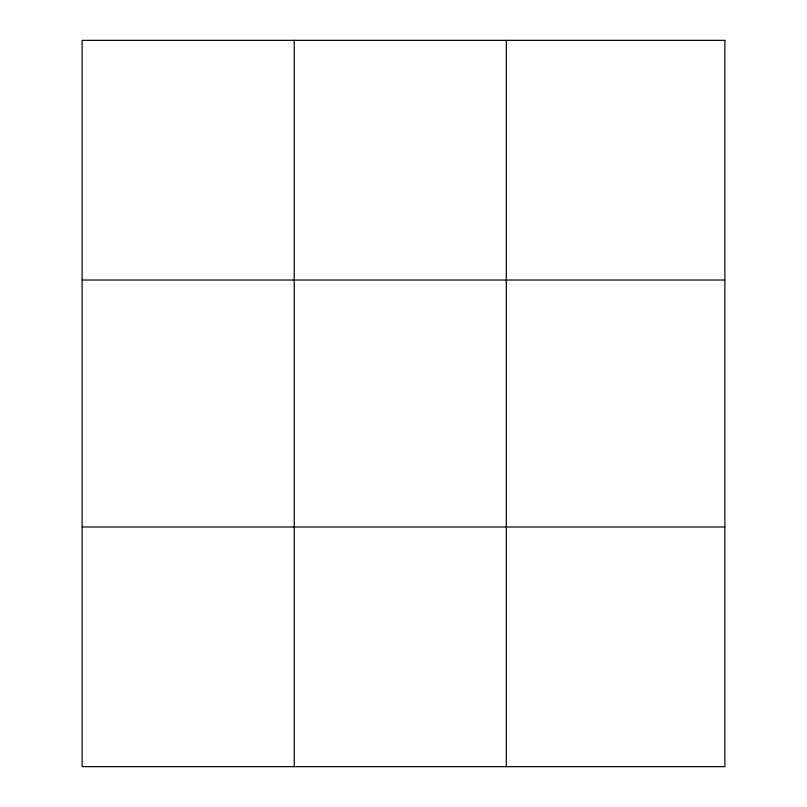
<?xml version="1.0" encoding="UTF-8"?>
<svg xmlns="http://www.w3.org/2000/svg" width="807" height="807" viewBox="0 0 807 807"><rect width="100%" height="100%" fill="white"/><g stroke="black" fill="none" stroke-linecap="round" stroke-linejoin="round"><path stroke-width="1.21" d="M294.242 40.35L294.242 766.65M506.332 40.35L506.332 766.65M82.143 280.029L724.857 280.029M82.143 526.971L724.857 526.971M724.857 40.35L724.857 766.65L82.143 766.65L82.143 40.35L724.857 40.35"/></g></svg>
